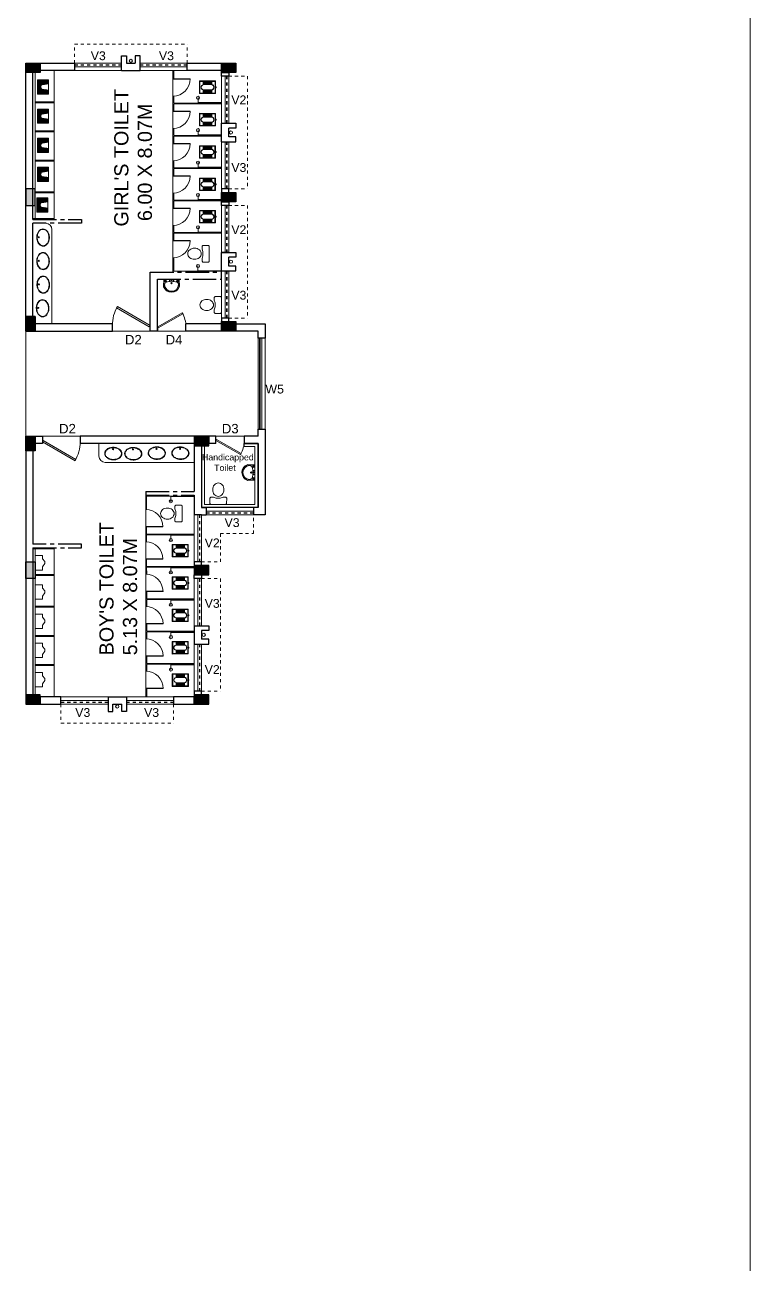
# Model space of a CAD drawing. Header units: millimetres. Extents: x 1898 to 3725, y 783 to 1532.
# Drawn here: x 3158.3 to 3181.4, y 1068.91 to 1108.37 of the extents above; entities that cross this region are included whole.
import ezdxf

# ---------------------------------------------------------------- set-up
doc = ezdxf.new("R2010")
doc.units = ezdxf.units.MM
for name, pattern in [('CENTER2', [1.125, 0.75, -0.125, 0.125, -0.125]), ('DASHED', [0.75, 0.5, -0.25]), ('DASHED2', [0.375, 0.25, -0.125])]:
    doc.linetypes.add(name, pattern=pattern)
doc.layers.get('0').update_dxf_attribs({"lineweight": 20})
doc.layers.get('Defpoints').update_dxf_attribs({"lineweight": 15})
for name, color, linetype, lineweight in [('COL HATCH', 253, 'Continuous', 13), ('Column', 251, 'Continuous', 30), ('CUBICAL TOILET', 5, 'Continuous', 15), ('Door', 54, 'Continuous', 18), ('expension joint', 248, 'Continuous', 18), ('Fixture', 44, 'Continuous', 13), ('PROJ.', 30, 'DASHED2', 15), ('Railing', 23, 'Continuous', 13), ('TEXT', 7, 'Continuous', 15), ('TEXT 1', 3, 'Continuous', 20), ('Ventilator', 4, 'DASHED', 18), ('Wall', 7, 'Continuous', 30), ('Window', 150, 'Continuous', 15), ('Window-Wall', 7, 'Continuous', 18)]:
    doc.layers.add(name, color=color, linetype=linetype, lineweight=lineweight)
doc.styles.add('L120', font='arial.ttf', dxfattribs={"height": 0.6})

# ---------------------------------------------------------------- blocks, each defined once
blk = doc.blocks.new('*U18')
for p, q in [((0, 0), (0, 6)), ((40, 0), (40, 6))]:
    blk.add_line(p, q)
blk.add_lwpolyline([(0, 0), (34.6, -20), (35.5, -18.5), (0.9, 1.5)], close=True)
blk.add_arc((0, 0), 40, 330, 360)
blk = doc.blocks.new('Door')
at = {"layer": 'Door'}
blk.add_line((0, 0.18), (1.199, 0.18), dxfattribs=at)
at = {"layer": 'Door', "xscale": 0.0299845412869386, "yscale": 0.0299845412869386, "zscale": 0.0299845412869386}
blk.add_blockref('*U18', (0, 0), dxfattribs=at)
blk = doc.blocks.new('SHAFT')
at = {"layer": 'Fixture'}
blk.add_circle((0.327, -0.302), 0.05, dxfattribs=at)
at = {"layer": 'Wall'}
for p, q in [((0.035, 0), (0.62, 0)), ((0.035, 0), (0.035, -0.46)), ((0.185, -0.46), (0.185, -0.23)), ((0.185, -0.23), (0.47, -0.23)), ((0.47, -0.46), (0.47, -0.23)), ((0.62, 0), (0.62, -0.46)), ((0.035, -0.46), (0.185, -0.46)), ((0.62, -0.46), (0.47, -0.46))]:
    blk.add_line(p, q, dxfattribs=at)
blk = doc.blocks.new('C3')
at = {"layer": 'COL HATCH'}
h = blk.add_hatch(color=256, dxfattribs=at)
h.dxf.hatch_style = 1
h.paths.add_polyline_path([(0.3, 0), (0, 0), (0, -0.53), (0.3, -0.53)])
at = {"layer": 'Column'}
for p, q in [((0, 0), (0, -0.53)), ((0.3, 0), (0, 0)), ((0.3, -0.53), (0.3, 0)), ((0, -0.53), (0.3, -0.53))]:
    blk.add_line(p, q, dxfattribs=at)
blk = doc.blocks.new('VENTILATOR')
at = {"layer": 'Ventilator', "ltscale": 0.02}
for p, q in [((-0.18, -1.5), (-0.18, 0)), ((-0.165, 0), (-0.165, -1.5))]:
    blk.add_line(p, q, dxfattribs=at)
at = {"layer": 'Window-Wall'}
for p, q in [((-0.23, 0), (0, 0)), ((-0.23, -1.5), (-0.23, 0)), ((-0.115, 0), (-0.115, -1.5)), ((0, 0), (0, -1.5)), ((-0.23, -1.5), (0, -1.5))]:
    blk.add_line(p, q, dxfattribs=at)
blk = doc.blocks.new('Urinal 1')
for p, q in [((0, 9), (9, 9)), ((0, 9), (0, -9)), ((9, 9), (9, 5)), ((12, 1), (9, 5)), ((12, -1.5), (12, 1)), ((0, -9), (9, -9)), ((9, -5), (12, -1.5)), ((9, -9), (9, -5))]:
    blk.add_line(p, q)
blk = doc.blocks.new('RH 1200')
for p, q in [((21, 0), (21, 43.3)), ((21.7, 0), (21.7, 43.3)), ((-21.7, 0), (21.7, 0)), ((21.7, 0), (21, 0))]:
    blk.add_line(p, q)
at = {"extrusion": (0, 0, -1)}
blk.add_ellipse((21.7, 0), major_axis=(-30.6, 30.6), ratio=1, start_param=5.497787, end_param=7.068583, dxfattribs=at)
blk = doc.blocks.new('GHH')
at = {"layer": 'Door', "ltscale": 20}
blk.add_line((3289.697, -299.103), (3289.697, -299.853), dxfattribs=at)
at = {"layer": 'Door', "ltscale": 20, "xscale": 0.015874999996413, "yscale": 0.015874999996413, "zscale": 0.015874999996413, "rotation": 270}
blk.add_blockref('RH 1200', (3289.697, -299.479), dxfattribs=at)
blk = doc.blocks.new('RSA CL6')
for p, q in [((5.5, 3.5), (5.5, 7.3)), ((5.9, 3.5), (5.9, 7.3)), ((6.3, 3.5), (6.3, 7.3)), ((6.7, 3.4), (6.7, 7.3)), ((7.1, 3.4), (7.1, 7.3)), ((7.5, 3.4), (7.5, 7.3)), ((7.9, 3.4), (7.9, 7.3)), ((8.3, 3.4), (8.3, 7.3)), ((8.7, 3.4), (8.7, 7.3)), ((9.1, 3.4), (9.1, 7.3)), ((9.4, 3.4), (9.4, 7.3)), ((9.8, 3.4), (9.8, 7.3)), ((10.2, 3.4), (10.2, 7.3)), ((10.6, 3.4), (10.6, 7.3)), ((11, 3.3), (11, 7.3)), ((11.4, 3.3), (11.4, 7.3)), ((11.8, 3.3), (11.8, 7.3)), ((12.2, 3.3), (12.2, 7.3)), ((12.6, 3.3), (12.6, 7.3)), ((13, 3.3), (13, 7.3)), ((13.4, 3.3), (13.4, 7.3)), ((13.8, 3.3), (13.8, 7.3)), ((14.2, 3.3), (14.2, 7.3)), ((14.6, 3.3), (14.6, 7.3)), ((15, 3.2), (15, 7.3)), ((15.4, 3.2), (15.4, 7.3)), ((15.7, 3.2), (15.7, 7.3)), ((16.1, 3.2), (16.1, 7.3)), ((16.1, 7.3), (16.1, 3.2)), ((5.5, -7.3), (5.5, -3.5)), ((5.9, -7.3), (5.9, -3.5)), ((6.3, -7.3), (6.3, -3.4)), ((6.7, -7.3), (6.7, -3.4)), ((7.1, -7.3), (7.1, -3.4)), ((7.5, -7.3), (7.5, -3.4)), ((7.9, -7.3), (7.9, -3.4)), ((8.3, -7.3), (8.3, -3.4)), ((8.7, -7.3), (8.7, -3.4)), ((9.1, -7.3), (9.1, -3.4)), ((9.4, -7.3), (9.4, -3.4)), ((9.8, -7.3), (9.8, -3.3)), ((10.2, -7.3), (10.2, -3.3)), ((10.6, -7.3), (10.6, -3.3)), ((11, -7.3), (11, -3.3)), ((11.4, -7.3), (11.4, -3.3)), ((11.8, -7.3), (11.8, -3.3)), ((12.2, -7.3), (12.2, -3.3)), ((12.6, -7.3), (12.6, -3.3)), ((13, -7.3), (13, -3.3)), ((13.4, -7.3), (13.4, -3.2)), ((13.8, -7.3), (13.8, -3.2)), ((14.2, -7.3), (14.2, -3.2)), ((14.6, -7.3), (14.6, -3.2)), ((15, -7.3), (15, -3.2)), ((15.4, -7.3), (15.4, -3.2)), ((15.7, -7.3), (15.7, -3.2)), ((16.1, -3.2), (16.1, -7.3)), ((16.1, -7.3), (16.1, -3.2))]:
    blk.add_line(p, q)
blk.add_lwpolyline([(0.8, -0.6), (0, -0.6), (0, 0.6), (0.8, 0.6)])
for points in [[(0.8, 7.9), (20.9, 7.9), (20.9, -7.9), (0.8, -7.9)], [(1.4, 7.3), (20.3, 7.3), (20.3, -7.3), (1.4, -7.3)]]:
    blk.add_lwpolyline(points, close=True)
for points in [[(5.5, 3.5), (16.1, 3.2, -0.899983), (16.1, -3.2), (5.5, -3.5, -0.799392)], [(5.5, 3.3), (16.1, 3, -0.897689), (16.1, -3), (5.6, -3.3, -0.793494), (5.5, 3.3)]]:
    blk.add_lwpolyline(points, format="xyb", close=True)
blk = doc.blocks.new('ENGLISH SHEET')
at = {"layer": 'Fixture'}
for p, q in [((4663.798, 251.204), (4663.773, 251.179)), ((4663.773, 251.179), (4663.773, 250.696)), ((4663.976, 251.204), (4663.798, 251.204)), ((4664.002, 251.179), (4663.976, 251.204)), ((4663.976, 251.001), (4664.002, 251.09)), ((4663.976, 250.874), (4663.976, 251.001)), ((4663.976, 251.001), (4663.976, 250.874)), ((4664.002, 251.09), (4664.002, 251.179)), ((4663.773, 250.696), (4663.798, 250.67)), ((4663.798, 250.67), (4663.976, 250.67)), ((4664.002, 250.785), (4663.976, 250.874)), ((4663.976, 250.67), (4664.002, 250.696)), ((4664.002, 250.696), (4664.002, 250.785))]:
    blk.add_line(p, q, dxfattribs=at)
blk.add_lwpolyline([(4664.459, 250.937, 0.117036), (4664.443, 251.003, 0.104338), (4664.396, 251.063, 0.09029), (4664.321, 251.105, 0.09898), (4664.243, 251.115, 0.08237), (4664.159, 251.101, 0.09029), (4664.09, 251.063, 0.104338), (4664.043, 251.003, 0.117036), (4664.027, 250.937, 0.117036), (4664.043, 250.871, 0.104338), (4664.09, 250.811, 0.09029), (4664.159, 250.773, 0.08237), (4664.243, 250.759, 0.08237), (4664.327, 250.773, 0.09029), (4664.396, 250.811, 0.104338), (4664.443, 250.871, 0.117036)], format="xyb", close=True, dxfattribs=at)
blk = doc.blocks.new('RSA BASIN 2')
for points in [[(10.7, -8.1, 0.12976), (10, -5.2, 0.106426), (7.6, -2.5, 0.084431), (4.3, -0.7, 0.073534), (0, 0, 0.073534), (-4.3, -0.5, 0.084431), (-7.7, -2.2, 0.106426), (-10.2, -4.8, 0.12976), (-11, -7.7, 0.12976), (-10.3, -10.6, 0.106426), (-7.9, -13.3, 0.084431), (-4.6, -15.1, 0.073534), (-0.3, -15.8, 0.073534), (4, -15.3, 0.084431), (7.4, -13.6, 0.106426), (9.9, -11, 0.12976)], [(10.1, -7.9, 0.119977), (9.4, -5.5, 0.106426), (7.3, -2.9, 0.084431), (4.1, -1.3, 0.073534), (0, -0.6, 0.073534), (-4.1, -1.1, 0.084431), (-7.4, -2.6, 0.106426), (-9.7, -5.1, 0.12976), (-10.4, -7.7, 0.009633), (-10.4, -7.9, 0.119977), (-9.8, -10.3, 0.106426), (-7.6, -12.9, 0.084431), (-4.4, -14.5, 0.073534), (-0.3, -15.2, 0.073534), (3.8, -14.7, 0.084431), (7.1, -13.2, 0.106426), (9.3, -10.7, 0.12976), (10.1, -8.1, 0.009633)]]:
    blk.add_lwpolyline(points, format="xyb", close=True)
for radius in [0.7, 0.479]:
    blk.add_circle((-0.5, -2.5), radius)
blk = doc.blocks.new('RSA BASIN 9')
for points in [[(-0.1, -16.2, 0.340881), (10, -9, 0.074195), (10.1, -8.9), (9.5, 0), (-9.5, 0), (-10, -8.8, 0.082611), (-10, -9.2, 0.330812), (-0.1, -16.2)], [(0, -15, 0.391482), (8.9, -6.7, 0.252869), (6.5, -3.5, 0.087242), (0, -2.5, 0.079484), (-6.5, -3.5, 0.2542), (-8.8, -6.7, 0.39026), (0, -15)], [(-8.6, -2, -0.907437), (-8.4, -1.8), (-7.5, -2.6, -0.907437), (-7.6, -2.7)], [(-8.2, -1.6, -0.907437), (-8.1, -1.5), (-7.1, -2.3, -0.907437), (-7.3, -2.4)], [(-7.8, -1.3, -0.907437), (-7.7, -1.2), (-6.8, -1.9, -0.907437), (-6.9, -2.1)], [(7.8, -1.3, 0.907437), (7.7, -1.2), (6.8, -1.9, 0.907437), (6.9, -2.1)], [(8.2, -1.6, 0.907437), (8.1, -1.5), (7.1, -2.3, 0.907437), (7.3, -2.4)], [(8.6, -2, 0.907437), (8.4, -1.8), (7.5, -2.6, 0.907437), (7.6, -2.7)]]:
    blk.add_lwpolyline(points, format="xyb", close=True)
for points in [[(-5.9, -3.3), (-6.2, -3, -0.183787), (-6.2, -2.7, 0.126662), (-6.2, -2.4), (-6.6, -1.4, 0.35453), (-7.1, -1), (-8.7, -1, 0.414214), (-9.1, -1.4), (-9.6, -9.1, 0.329849), (-0.1, -15.8, 0.338736), (9.6, -8.9, 0.075632), (9.7, -8.8), (9.1, -1.4, 0.414214), (8.7, -1), (7.1, -1, 0.35453), (6.6, -1.4), (6.2, -2.4, 0.126662), (6.2, -2.7, -0.183787), (6.2, -3), (5.9, -3.3)], [(-6.2, -3.4), (-6.2, -3.3, 0.220542), (-6.5, -3.1), (-8.7, -2.8, -0.361119), (-9.2, -2.3)], [(6.2, -3.4), (6.2, -3.3, -0.220542), (6.5, -3.1), (8.7, -2.8, 0.358803), (9.2, -2.3, 0.358803)]]:
    blk.add_lwpolyline(points, format="xyb")
for centre, radius in [((-2.3, -1.6), 0.399), ((0, -4.8), 0.771), ((0, -4.8), 0.602), ((0, -1.2), 0.399), ((2.3, -1.5), 0.399)]:
    blk.add_circle(centre, radius)
blk = doc.blocks.new('*X4')
at = {"color": 0}
for p, q in [((705, 323), (943, 561)), ((705, 365), (900, 561)), ((705, 408), (858, 561)), ((705, 450), (815, 561)), ((705, 493), (773, 561)), ((705, 535), (730, 561)), ((848, 383), (705, 526)), ((842, 346), (705, 483)), ((835, 310), (705, 441)), ((705, 280), (858, 434)), ((829, 274), (705, 398)), ((854, 419), (712, 561)), ((866, 449), (755, 561)), ((888, 469), (797, 561)), ((921, 479), (839, 561)), ((1145, 298), (882, 561)), ((899, 474), (985, 561)), ((1145, 340), (924, 561)), ((944, 477), (1027, 561)), ((1145, 383), (967, 561)), ((971, 462), (1070, 561)), ((990, 438), (1112, 561)), ((998, 404), (1145, 551)), ((1145, 255), (999, 401)), ((1004, 368), (1145, 508)), ((1145, 425), (1009, 561)), ((1011, 332), (1145, 466)), ((1017, 295), (1145, 423)), ((1145, 467), (1051, 561)), ((1145, 510), (1094, 561)), ((1145, 552), (1136, 561)), ((705, 238), (847, 381)), ((823, 237), (705, 356)), ((798, 221), (705, 314)), ((755, 221), (705, 271)), ((713, 221), (705, 229)), ((730, 221), (839, 330)), ((772, 221), (830, 279)), ((815, 221), (822, 228)), ((1137, 221), (1007, 350)), ((1095, 221), (1016, 299)), ((1023, 259), (1145, 381)), ((1052, 221), (1024, 248)), ((1029, 223), (1145, 339)), ((1069, 221), (1145, 296)), ((1112, 221), (1145, 254))]:
    blk.add_line(p, q, dxfattribs=at)
blk = doc.blocks.new('RSA CL7')
blk.add_lwpolyline([(8.9, 0), (-8.9, 0), (-8.9, -13.8), (-3.9, -13.8), (3.9, -13.8), (8.9, -13.8)], close=True)
blk.add_lwpolyline([(-4.1, -13.6), (-2.8, -5.7, -0.835943), (2.8, -5.8), (4.1, -13.6), (8.7, -13.6), (8.7, -0.2), (-8.7, -0.2), (-8.7, -13.6)], format="xyb", close=True)
blk.add_lwpolyline([(-3.9, -13.8), (-2.6, -5.8, -0.835548), (2.6, -5.8), (3.9, -13.8)], format="xyb")
for centre, start, end in [((-1.4, -4.1), 207.2135, 40.9564), ((0, -3.6), 185.8999, 355.8249), ((1.5, -4.1), 140.9962, 329.3468)]:
    blk.add_arc(centre, 0.493, start, end)
at = {"xscale": 0.0393714285714286, "yscale": 0.0393714285714286, "zscale": 0.0393714285714286}
blk.add_blockref('*X4', (-36.4, -22.3), dxfattribs=at)
blk = doc.blocks.new('CU')
at = {"layer": 'COL HATCH', "linetype": 'CENTER2'}
h = blk.add_hatch(color=256, dxfattribs=at)
h.dxf.hatch_style = 1
h.paths.add_polyline_path([(0, 0.035), (0, -0.265), (0.46, -0.265), (0.46, 0.035)])
at = {"layer": 'Column', "linetype": 'CENTER2'}
blk.add_lwpolyline([(0, 0.035), (0, -0.265), (0.46, -0.265), (0.46, 0.035), (0, 0.035)], dxfattribs=at)

msp = doc.modelspace()

# ---------------------------------------------------------------- linework, layer by layer
at = {"layer": 'CUBICAL TOILET'}
for p, q in [((3163.0217, 1106.9145), (3163.0215, 1106.6588)), ((3163.0517, 1106.9145), (3163.0515, 1106.6587)), ((3163.0515, 1106.6587), (3163.0215, 1106.6588)), ((3163.021, 1105.8495), (3163.0209, 1105.6288)), ((3163.0212, 1106.0891), (3163.021, 1105.8495)), ((3163.0212, 1106.0891), (3163.0512, 1106.0891)), ((3163.051, 1105.8495), (3163.0509, 1105.6287)), ((3163.0512, 1106.0891), (3163.051, 1105.8795)), ((3163.051, 1105.8795), (3164.571, 1105.8785)), ((3163.051, 1105.8495), (3164.571, 1105.8485)), ((3163.0509, 1105.6287), (3163.0209, 1105.6288)), ((3163.0205, 1105.0591), (3163.0203, 1104.8195)), ((3163.0205, 1105.0591), (3163.0505, 1105.0591)), ((3163.0505, 1105.0591), (3163.0504, 1104.8495)), ((3163.0203, 1104.8195), (3163.0202, 1104.5988)), ((3163.0502, 1104.5987), (3163.0202, 1104.5988)), ((3163.0503, 1104.8195), (3163.0502, 1104.5987)), ((3163.0503, 1104.8195), (3164.5703, 1104.8185)), ((3163.0504, 1104.8495), (3164.5704, 1104.8485)), ((3163.0197, 1103.7895), (3163.0195, 1103.5688)), ((3163.0198, 1104.0291), (3163.0197, 1103.7895)), ((3163.0198, 1104.0291), (3163.0498, 1104.0291)), ((3163.0497, 1103.7895), (3163.0495, 1103.5687)), ((3163.0498, 1104.0291), (3163.0497, 1103.8195)), ((3163.0497, 1103.8195), (3164.5697, 1103.8185)), ((3163.0497, 1103.7895), (3164.5697, 1103.7885)), ((3163.0495, 1103.5687), (3163.0195, 1103.5688)), ((3163.0192, 1102.9991), (3163.019, 1102.7595)), ((3163.0192, 1102.9991), (3163.0492, 1102.9991)), ((3163.0492, 1102.9991), (3163.049, 1102.7895)), ((3163.019, 1102.7595), (3163.0189, 1102.5388)), ((3163.049, 1102.7595), (3163.0489, 1102.5387)), ((3163.049, 1102.7895), (3164.5653, 1102.7885)), ((3163.049, 1102.7595), (3164.5653, 1102.7585)), ((3163.0489, 1102.5387), (3163.0189, 1102.5388)), ((3163.0185, 1101.9691), (3163.0183, 1101.7295)), ((3163.0185, 1101.9691), (3163.0485, 1101.9691)), ((3163.0485, 1101.9691), (3163.0484, 1101.7595)), ((3163.0183, 1101.7295), (3163.0182, 1101.5088)), ((3163.0482, 1101.5087), (3163.0182, 1101.5088)), ((3163.0483, 1101.7295), (3163.0482, 1101.5087)), ((3163.0483, 1101.7295), (3164.5683, 1101.7285)), ((3163.0484, 1101.7595), (3164.5683, 1101.7585)), ((3163.0178, 1100.9391), (3163.0175, 1100.4945)), ((3163.0178, 1100.9391), (3163.0478, 1100.9391)), ((3163.0478, 1100.9391), (3163.0475, 1100.5245)), ((3163.0475, 1100.5245), (3164.565, 1100.5235)), ((3162.1527, 1092.9457), (3162.1524, 1093.3904)), ((3162.1825, 1093.3604), (3163.6999, 1093.3614)), ((3162.1827, 1092.9458), (3162.1825, 1093.3604)), ((3162.1527, 1092.9457), (3162.1827, 1092.9458)), ((3162.1532, 1092.1554), (3162.1531, 1092.3761)), ((3162.1831, 1092.3761), (3162.1531, 1092.3761)), ((3162.1832, 1092.1554), (3162.1831, 1092.3761)), ((3162.1534, 1091.9157), (3162.1532, 1092.1554)), ((3162.1534, 1091.9157), (3162.1834, 1091.9158)), ((3162.1832, 1092.1554), (3163.7032, 1092.1564)), ((3162.1833, 1092.1254), (3163.7033, 1092.1264)), ((3162.1834, 1091.9158), (3162.1833, 1092.1254)), ((3162.1539, 1091.1254), (3162.1538, 1091.3461)), ((3162.1838, 1091.3461), (3162.1538, 1091.3461)), ((3162.1541, 1090.8857), (3162.1539, 1091.1254)), ((3162.1839, 1091.1254), (3162.1838, 1091.3461)), ((3162.1839, 1091.1254), (3163.7002, 1091.1264)), ((3162.1541, 1090.8857), (3162.1841, 1090.8858)), ((3162.1839, 1091.0954), (3163.7002, 1091.0964)), ((3162.1841, 1090.8858), (3162.1839, 1091.0954)), ((3162.1546, 1090.0954), (3162.1544, 1090.3161)), ((3162.1844, 1090.3161), (3162.1544, 1090.3161)), ((3162.1547, 1089.8557), (3162.1546, 1090.0954)), ((3162.1846, 1090.0954), (3162.1844, 1090.3161)), ((3162.1846, 1090.0954), (3163.7046, 1090.0964)), ((3162.1846, 1090.0654), (3163.7046, 1090.0664)), ((3162.1847, 1089.8558), (3162.1846, 1090.0654)), ((3162.1547, 1089.8557), (3162.1847, 1089.8558)), ((3162.1552, 1089.0654), (3162.1551, 1089.2861)), ((3162.1851, 1089.2861), (3162.1551, 1089.2861)), ((3162.1852, 1089.0654), (3162.1851, 1089.2861)), ((3162.1554, 1088.8257), (3162.1552, 1089.0654)), ((3162.1554, 1088.8257), (3162.1854, 1088.8258)), ((3162.1852, 1089.0654), (3163.7052, 1089.0664)), ((3162.1853, 1089.0354), (3163.7053, 1089.0364)), ((3162.1854, 1088.8258), (3162.1853, 1089.0354)), ((3162.1559, 1088.0354), (3162.1558, 1088.2561)), ((3162.1858, 1088.2561), (3162.1558, 1088.2561)), ((3162.1561, 1087.7957), (3162.1559, 1088.0354)), ((3162.1859, 1088.0354), (3162.1858, 1088.2561)), ((3162.1859, 1088.0354), (3163.7059, 1088.0364)), ((3162.1859, 1088.0054), (3163.7059, 1088.0064)), ((3162.1861, 1087.7958), (3162.1859, 1088.0054)), ((3162.1561, 1087.7957), (3162.1861, 1087.7958)), ((3162.1566, 1086.9577), (3162.1564, 1087.2135)), ((3162.1864, 1087.2135), (3162.1564, 1087.2135)), ((3162.1866, 1086.9578), (3162.1864, 1087.2135))]:
    msp.add_line(p, q, dxfattribs=at)
at = {"layer": 'Defpoints', "linetype": 'Continuous'}
msp.add_lwpolyline([(3028.2475, 1131.0291), (3181.3992, 1131.0291), (3181.3992, 1006.7848), (3028.2475, 1006.7848)], close=True, dxfattribs=at)
at = {"layer": 'expension joint'}
msp.add_line((3158.335, 1098.6174), (3158.335, 1095.2674), dxfattribs=at)
at = {"layer": 'Fixture'}
for p, q in [((3159.2339, 1106.9172), (3159.2339, 1102.1672)), ((3158.6339, 1106.8472), (3158.6339, 1103.1122)), ((3159.2349, 1105.9172), (3158.6349, 1105.9172)), ((3159.2349, 1105.8872), (3158.6349, 1105.8872)), ((3159.2346, 1104.9872), (3158.6346, 1104.9872)), ((3159.2346, 1104.9572), (3158.6346, 1104.9572)), ((3158.6339, 1104.6872), (3158.6339, 1102.1972)), ((3158.6339, 1104.6872), (3158.6339, 1102.1972)), ((3159.2342, 1104.0572), (3158.6342, 1104.0572)), ((3159.2342, 1104.0272), (3158.6342, 1104.0272)), ((3159.2342, 1103.0474), (3158.6342, 1103.0474)), ((3159.2342, 1103.0174), (3158.6342, 1103.0174)), ((3159.2342, 1102.1972), (3158.5639, 1102.1972)), ((3159.2342, 1102.1972), (3158.5639, 1102.1972)), ((3159.2339, 1102.1672), (3158.565, 1102.1672)), ((3159.2339, 1102.1672), (3158.565, 1102.1672)), ((3158.9677, 1102.0523), (3158.565, 1102.0522)), ((3159.1676, 1101.8521), (3159.1676, 1098.8474)), ((3160.6653, 1094.6349), (3160.6653, 1095.0376)), ((3160.8654, 1094.435), (3163.6999, 1094.435)), ((3159.2342, 1091.6876), (3158.5639, 1091.6876)), ((3159.2339, 1091.7176), (3158.565, 1091.7176)), ((3158.6339, 1089.1976), (3158.6339, 1091.6876)), ((3159.2339, 1086.9676), (3159.2339, 1091.7176)), ((3158.6339, 1087.0376), (3158.6339, 1090.7726)), ((3159.2342, 1090.8675), (3158.6342, 1090.8675)), ((3159.2342, 1090.8375), (3158.6342, 1090.8375)), ((3159.2342, 1089.8576), (3158.6342, 1089.8576)), ((3159.2342, 1089.8276), (3158.6342, 1089.8276)), ((3159.2346, 1088.9276), (3158.6346, 1088.9276)), ((3159.2346, 1088.8976), (3158.6346, 1088.8976)), ((3159.2349, 1087.9976), (3158.6349, 1087.9976)), ((3159.2349, 1087.9676), (3158.6349, 1087.9676))]:
    msp.add_line(p, q, dxfattribs=at)
at = {"layer": 'Fixture', "ltscale": 0.05}
for p, q in [((3163.8211, 1106.0572), (3163.821, 1105.8914)), ((3164.571, 1105.8909), (3163.821, 1105.8914)), ((3163.8205, 1105.0272), (3163.8204, 1104.8614)), ((3164.5704, 1104.8609), (3163.8204, 1104.8614)), ((3163.8198, 1103.9972), (3163.8197, 1103.8314)), ((3164.5697, 1103.8309), (3163.8197, 1103.8314)), ((3163.8191, 1102.9672), (3163.819, 1102.8014)), ((3164.5653, 1102.8009), (3163.819, 1102.8014)), ((3163.8185, 1101.9372), (3163.8184, 1101.7714)), ((3164.5684, 1101.7709), (3163.8184, 1101.7714)), ((3163.8177, 1100.7022), (3163.8176, 1100.5364)), ((3164.565, 1100.5359), (3163.8176, 1100.5364)), ((3163.6999, 1093.349), (3162.9525, 1093.3485)), ((3162.9526, 1093.1826), (3162.9525, 1093.3485)), ((3163.7033, 1092.114), (3162.9533, 1092.1135)), ((3162.9534, 1091.9476), (3162.9533, 1092.1135)), ((3163.7002, 1091.084), (3162.9539, 1091.0835)), ((3162.954, 1090.9176), (3162.9539, 1091.0835)), ((3163.7046, 1090.054), (3162.9546, 1090.0535)), ((3162.9547, 1089.8876), (3162.9546, 1090.0535)), ((3163.7053, 1089.024), (3162.9553, 1089.0235)), ((3162.9554, 1088.8576), (3162.9553, 1089.0235)), ((3163.7059, 1087.994), (3162.9559, 1087.9935)), ((3162.956, 1087.8276), (3162.9559, 1087.9935))]:
    msp.add_line(p, q, dxfattribs=at)
for centre in [(3163.8211, 1106.0414), (3163.8205, 1105.0114), (3163.8198, 1103.9814), (3163.8191, 1102.9514), (3163.8185, 1101.9214), (3163.8177, 1100.6864), (3162.9526, 1093.1985), (3162.9534, 1091.9635), (3162.954, 1090.9335), (3162.9547, 1089.9035), (3162.9554, 1088.8735), (3162.956, 1087.8435)]:
    msp.add_circle(centre, 0.05, dxfattribs=at)
at = {"layer": 'Fixture'}
for centre, start, end in [((3158.9676, 1101.8523), 359.96287, 89.96287), ((3160.8653, 1094.635), 180.03713, 270.03713)]:
    msp.add_arc(centre, 0.2, start, end, dxfattribs=at)
at = {"layer": 'PROJ.', "ltscale": 0.05}
for p, q in [((3159.8875, 1107.7475), (3163.4725, 1107.7475)), ((3159.8875, 1107.1474), (3159.8875, 1107.7475)), ((3163.4725, 1107.1474), (3163.4725, 1107.7475)), ((3164.795, 1106.7324), (3165.3951, 1106.7324)), ((3165.3951, 1106.7324), (3165.3951, 1103.1474)), ((3164.795, 1103.1474), (3165.3951, 1103.1474)), ((3164.795, 1102.6174), (3165.3951, 1102.6174)), ((3165.3951, 1102.6174), (3165.3951, 1099.0324)), ((3164.795, 1099.0324), (3165.3951, 1099.0324)), ((3165.5804, 1092.1674), (3165.5804, 1092.7674)), ((3164.5299, 1092.1674), (3165.5804, 1092.1674)), ((3164.5299, 1091.2674), (3164.5299, 1092.1674)), ((3163.9299, 1091.2674), (3164.5299, 1091.2674)), ((3163.9299, 1090.7374), (3164.53, 1090.7374)), ((3164.53, 1090.7374), (3164.53, 1087.1524)), ((3163.9299, 1087.1524), (3164.53, 1087.1524)), ((3159.455, 1086.7375), (3159.455, 1086.1374)), ((3163.04, 1086.7375), (3163.04, 1086.1374)), ((3159.455, 1086.1374), (3163.04, 1086.1374))]:
    msp.add_line(p, q, dxfattribs=at)
at = {"layer": 'Railing'}
for p, q in [((3163.9399, 1094.9674), (3163.9399, 1093.0074)), ((3164.0299, 1094.9674), (3164.0299, 1093.0974)), ((3165.7208, 1095.0274), (3165.2899, 1095.0274)), ((3165.2899, 1095.0274), (3165.2899, 1094.9374)), ((3165.6308, 1094.9374), (3165.2899, 1094.9374)), ((3165.6308, 1094.9374), (3165.6308, 1093.0974)), ((3165.7208, 1095.0274), (3165.7208, 1093.0074)), ((3165.6308, 1093.0974), (3164.0299, 1093.0974)), ((3165.7208, 1093.0074), (3163.9399, 1093.0074))]:
    msp.add_line(p, q, dxfattribs=at)
at = {"layer": 'Wall'}
for p, q in [((3158.335, 1099.0774), (3158.335, 1106.8474)), ((3158.335, 1099.0774), (3158.335, 1106.8474)), ((3158.565, 1102.1672), (3158.565, 1106.8474)), ((3158.565, 1102.1672), (3158.565, 1106.8474)), ((3158.565, 1099.0774), (3158.565, 1102.0522)), ((3158.565, 1099.0774), (3158.565, 1102.0522)), ((3164.795, 1101.1174), (3164.565, 1101.1174)), ((3164.795, 1101.1174), (3164.9455, 1101.1174)), ((3162.295, 1098.6174), (3162.295, 1100.4945)), ((3162.525, 1098.6174), (3162.525, 1100.2645)), ((3164.565, 1100.2645), (3164.565, 1100.4945)), ((3161.0923, 1098.8474), (3158.635, 1098.8474)), ((3158.635, 1098.8474), (3158.635, 1098.6174)), ((3158.635, 1098.6174), (3161.0923, 1098.6174)), ((3161.0923, 1098.6174), (3161.0923, 1098.8474)), ((3162.295, 1098.6174), (3162.295, 1098.8474)), ((3162.525, 1098.6174), (3162.295, 1098.6174)), ((3164.565, 1098.8474), (3163.4345, 1098.8474)), ((3163.4345, 1098.6174), (3163.4345, 1098.8474)), ((3164.565, 1098.6174), (3163.4345, 1098.6174)), ((3165.025, 1098.8474), (3165.9608, 1098.8474)), ((3165.025, 1098.6174), (3165.025, 1098.8474)), ((3165.7308, 1098.6174), (3165.025, 1098.6174)), ((3165.7308, 1098.3874), (3165.7308, 1098.6174)), ((3165.9608, 1098.8474), (3165.9608, 1098.6174)), ((3165.9608, 1098.6174), (3165.9608, 1098.3874)), ((3165.9608, 1098.3874), (3165.7308, 1098.3874)), ((3163.6999, 1095.2675), (3160.0644, 1095.2676)), ((3160.0644, 1095.2676), (3160.0644, 1095.0376)), ((3165.7308, 1095.2674), (3165.2899, 1095.2674)), ((3165.2899, 1095.2674), (3165.2899, 1095.0374)), ((3165.9608, 1095.2674), (3165.9608, 1092.7674)), ((3158.335, 1094.8074), (3158.335, 1087.0374)), ((3158.565, 1094.8074), (3158.565, 1091.8326)), ((3163.6999, 1095.0375), (3160.0644, 1095.0376)), ((3163.6999, 1094.9674), (3163.6999, 1093.5054)), ((3163.9299, 1094.9674), (3163.9299, 1092.9974)), ((3164.3899, 1095.0374), (3164.1599, 1095.0374)), ((3165.7308, 1095.0374), (3165.2899, 1095.0374)), ((3165.7308, 1095.0374), (3165.7308, 1092.9974)), ((3163.6999, 1093.3904), (3163.6999, 1092.7674)), ((3163.9299, 1092.7674), (3163.6999, 1092.7674)), ((3163.9299, 1092.9974), (3164.0804, 1092.9974)), ((3163.9299, 1092.7674), (3164.0804, 1092.7674)), ((3164.0804, 1092.9974), (3164.0804, 1092.7674)), ((3165.5804, 1092.9974), (3165.5804, 1092.7674)), ((3165.7308, 1092.9974), (3165.5804, 1092.9974)), ((3165.9608, 1092.7674), (3165.5804, 1092.7674)), ((3158.565, 1091.7176), (3158.565, 1087.0374))]:
    msp.add_line(p, q, dxfattribs=at)
at = {"layer": 'Wall', "linetype": 'CENTER2'}
for p, q in [((3162.295, 1100.4945), (3164.5652, 1100.4945)), ((3162.525, 1100.2645), (3164.5652, 1100.2645)), ((3162.295, 1098.6173), (3162.295, 1098.8473)), ((3162.1525, 1093.5054), (3162.1524, 1093.3904)), ((3162.1525, 1093.5054), (3163.7001, 1093.5054)), ((3162.1524, 1093.3904), (3163.7001, 1093.3904))]:
    msp.add_line(p, q, dxfattribs=at)
at = {"layer": 'Wall'}
for points in [[(3158.795, 1106.9174), (3158.795, 1107.1474), (3159.8875, 1107.1474), (3159.8875, 1106.9174), (3158.795, 1106.9174)], [(3158.795, 1106.9174), (3158.795, 1107.1474), (3159.8875, 1107.1474), (3159.8875, 1106.9174), (3158.795, 1106.9174)], [(3163.4725, 1106.9174), (3163.4725, 1107.1474), (3164.565, 1107.1474), (3164.565, 1106.9174), (3163.4725, 1106.9174)], [(3164.795, 1106.7324), (3164.565, 1106.7324), (3164.565, 1106.8474), (3164.795, 1106.8474), (3164.795, 1106.7324)], [(3164.795, 1103.1474), (3164.565, 1103.1474), (3164.565, 1103.0324), (3164.795, 1103.0324), (3164.795, 1103.1474)], [(3164.795, 1102.6174), (3164.565, 1102.6174), (3164.565, 1102.7324), (3164.795, 1102.7324), (3164.795, 1102.6174)], [(3165.7308, 1095.4974), (3165.9608, 1095.4974), (3165.9608, 1095.2674)], [(3165.7308, 1095.2674), (3165.7308, 1095.4974)], [(3158.635, 1095.2674), (3158.865, 1095.2674), (3158.865, 1095.0374), (3158.635, 1095.0374), (3158.635, 1095.2674)], [(3163.9299, 1091.2674), (3163.6999, 1091.2674), (3163.6999, 1091.1524), (3163.9299, 1091.1524), (3163.9299, 1091.2674)], [(3163.9299, 1090.7374), (3163.6999, 1090.7374), (3163.6999, 1090.8524), (3163.9299, 1090.8524), (3163.9299, 1090.7374)], [(3158.795, 1086.9675), (3158.795, 1086.7375), (3159.455, 1086.7375), (3159.455, 1086.9675), (3158.795, 1086.9675)], [(3163.04, 1086.9675), (3163.04, 1086.7374), (3163.6999, 1086.7374), (3163.6999, 1086.9674), (3163.04, 1086.9675)], [(3163.9299, 1087.1524), (3163.6999, 1087.1524), (3163.6999, 1087.0374), (3163.9299, 1087.0374), (3163.9299, 1087.1524)]]:
    msp.add_lwpolyline(points, dxfattribs=at)
at = {"layer": 'Wall', "linetype": 'CENTER2'}
for points in [[(3158.565, 1102.1672), (3160.1116, 1102.1672), (3160.1116, 1102.0522), (3158.565, 1102.0522)], [(3158.565, 1102.1672), (3160.1116, 1102.1672), (3160.1116, 1102.0522), (3158.565, 1102.0522)], [(3164.3899, 1095.0374), (3164.3899, 1095.2674), (3164.1599, 1095.2674), (3164.1599, 1095.0374)], [(3158.565, 1091.7176), (3160.1116, 1091.7176), (3160.1116, 1091.8326), (3158.565, 1091.8326)]]:
    msp.add_lwpolyline(points, dxfattribs=at)
at = {"layer": 'Wall'}
msp.add_lwpolyline([(3164.565, 1098.9174), (3164.795, 1098.9174), (3164.795, 1099.0324), (3164.565, 1099.0324)], close=True, dxfattribs=at)
at = {"layer": 'Window'}
for p, q in [((3165.7808, 1095.4974), (3165.7808, 1098.3874)), ((3165.7958, 1098.3874), (3165.7958, 1095.4974))]:
    msp.add_line(p, q, dxfattribs=at)
at = {"layer": 'Window-Wall'}
for p, q in [((3165.7308, 1098.3874), (3165.9608, 1098.3874)), ((3165.7308, 1095.4974), (3165.7308, 1098.3874)), ((3165.8458, 1098.3874), (3165.8458, 1095.4974)), ((3165.9608, 1098.3874), (3165.9608, 1095.4974)), ((3165.9608, 1095.4974), (3165.7308, 1095.4974))]:
    msp.add_line(p, q, dxfattribs=at)

# ---------------------------------------------------------------- block references
at = {"layer": 'Column', "linetype": 'CENTER2', "xscale": -1}
for p, rotation in [((3158.335, 1106.8824), 180), ((3158.335, 1106.8824), 180), ((3164.565, 1106.8824), 180), ((3164.565, 1102.7674), 180), ((3158.37, 1099.0774), 90), ((3164.565, 1098.6524), 180), ((3158.37, 1095.2674), 90)]:
    msp.add_blockref('CU', p, dxfattribs=dict(at, rotation=rotation))
at = {"layer": 'Column', "color": 5, "rotation": 180}
msp.add_blockref('C3', (3158.635, 1102.6174), dxfattribs=at)
msp.add_blockref('C3', (3158.635, 1102.6174), dxfattribs=at)
at = {"layer": 'Column', "linetype": 'CENTER2', "rotation": 90}
msp.add_blockref('CU', (3158.37, 1098.6174), dxfattribs=at)
msp.add_blockref('CU', (3158.37, 1098.6174), dxfattribs=at)
msp.add_blockref('CU', (3158.37, 1098.6174), dxfattribs=at)
msp.add_blockref('CU', (3158.37, 1098.6174), dxfattribs=at)
at = {"layer": 'Column', "linetype": 'CENTER2'}
for p in [(3163.6999, 1095.2324), (3163.6999, 1091.1174), (3158.335, 1087.0024), (3163.6999, 1087.0024)]:
    msp.add_blockref('CU', p, dxfattribs=at)
at = {"layer": 'Column', "color": 5, "xscale": -1}
msp.add_blockref('C3', (3158.635, 1091.2674), dxfattribs=at)
at = {"layer": 'Door'}
for p, xscale, yscale, zscale, rotation in [((531.115, 868.43), -0.8000000001367665, 0.8000000001375156, 0.8000000001375136, 179.9642723067066), ((531.1144, 867.4), -0.8000000001367665, 0.8000000001375156, 0.8000000001375136, 179.9642723067066), ((531.1137, 866.37), -0.8000000001367665, 0.8000000001375156, 0.8000000001375136, 179.9642723067066), ((531.113, 865.34), -0.8000000001367665, 0.8000000001375156, 0.8000000001375136, 179.9642723067066), ((531.1124, 864.31), -0.8000000001367665, 0.8000000001375156, 0.8000000001375136, 179.9642723067066), ((531.1117, 863.28), -0.8000000001367665, 0.8000000001375156, 0.8000000001375136, 179.9642723067066), ((530.2466, 1330.6049), 0.8000000001367664, 0.8000000001367664, 0.8000000001367664, 0.03572769329327703), ((530.2473, 1329.5749), 0.8000000001367664, 0.8000000001367664, 0.8000000001367664, 0.03572769329327703), ((530.2479, 1328.5449), 0.8000000001367664, 0.8000000001367664, 0.8000000001367664, 0.03572769329327703), ((530.2486, 1327.5149), 0.8000000001367664, 0.8000000001367664, 0.8000000001367664, 0.03572769329327703), ((530.2493, 1326.4849), 0.8000000001367664, 0.8000000001367664, 0.8000000001367664, 0.03572769329327703), ((530.2499, 1325.4549), 0.8000000001367664, 0.8000000001367664, 0.8000000001367664, 0.03572769329327703)]:
    msp.add_blockref('GHH', p, dxfattribs=dict(at, xscale=xscale, yscale=yscale, zscale=zscale, rotation=rotation))
at = {"layer": 'Fixture'}
for name, p, xscale, yscale, zscale, rotation in [('RSA CL7', (3158.7064, 1106.3901), 0.02539999999476095, 0.02539999999476095, 0.02539999999476095, 90), ('RSA CL7', (3158.7064, 1105.4601), 0.02539999999476095, 0.02539999999476095, 0.02539999999476095, 90), ('RSA CL7', (3158.7064, 1104.5301), 0.02539999999476095, 0.02539999999476095, 0.02539999999476095, 90), ('RSA CL7', (3158.7064, 1103.6072), 0.02539999999476095, 0.02539999999476095, 0.02539999999476095, 90), ('RSA CL7', (3158.6879, 1102.6321), 0.02539999999476095, 0.02539999999476095, 0.02539999999476095, 90), ('Urinal 1', (3158.6339, 1091.2376), -0.02539999999498832, 0.02539999999498832, 0.0253999999949883, 180), ('Urinal 1', (3158.6339, 1090.3076), -0.02539999999498832, 0.02539999999498832, 0.0253999999949883, 180), ('Urinal 1', (3158.6342, 1089.3776), -0.02539999999498832, 0.02539999999498832, 0.0253999999949883, 180), ('Urinal 1', (3158.6346, 1088.4476), -0.02539999999498832, 0.02539999999498832, 0.0253999999949883, 180), ('Urinal 1', (3158.6349, 1087.5176), -0.02539999999498832, 0.02539999999498832, 0.0253999999949883, 180)]:
    msp.add_blockref(name, p, dxfattribs=dict(at, xscale=xscale, yscale=yscale, zscale=zscale, rotation=rotation))
at = {"layer": 'Fixture', "extrusion": (0, 0, -1)}
for name, p, xscale, yscale, zscale, rotation in [('RSA CL6', (-3164.3963, 1106.3786), 0.02539999999408093, 0.02539999999589782, -0.02539999999589774, 0.03712623411802837), ('RSA CL6', (-3164.3957, 1105.3486), 0.02539999999408093, 0.02539999999589782, -0.02539999999589774, 0.03712623411802837), ('RSA CL6', (-3164.395, 1104.3186), 0.02539999999408093, 0.02539999999589782, -0.02539999999589774, 0.03712623411802837), ('RSA CL6', (-3164.3943, 1103.2886), 0.02539999999408093, 0.02539999999589782, -0.02539999999589774, 0.03712623411802837), ('RSA CL6', (-3164.3937, 1102.2586), 0.02539999999408093, 0.02539999999589782, -0.02539999999589774, 0.03712623411802837), ('RSA BASIN 2', (-3158.6854, 1101.591), 0.02539999999498832, 0.02539999999680731, -0.02539999999591329, 270), ('RSA BASIN 2', (-3158.6849, 1100.8413), 0.02539999999498832, 0.02539999999680731, -0.02539999999591329, 270), ('RSA BASIN 2', (-3158.6904, 1100.091), 0.02539999999498832, 0.02539999999680731, -0.02539999999591329, 270), ('RSA BASIN 2', (-3158.6701, 1099.3412), 0.02539999999498832, 0.02539999999680731, -0.02539999999591329, 270), ('RSA CL6', (-3163.5286, 1091.6263), -0.02539999999589976, 0.02539999999589782, -0.02539999999589976, 179.9628737663976), ('RSA CL6', (-3163.5292, 1090.5963), -0.02539999999589976, 0.02539999999589782, -0.02539999999589976, 179.9628737663976), ('RSA CL6', (-3163.5299, 1089.5663), -0.02539999999589976, 0.02539999999589782, -0.02539999999589976, 179.9628737663976), ('RSA CL6', (-3163.5306, 1088.5363), -0.02539999999589976, 0.02539999999589782, -0.02539999999589976, 179.9628737663976), ('RSA CL6', (-3163.5312, 1087.5063), -0.02539999999589976, 0.02539999999589782, -0.02539999999589976, 179.9628737663976)]:
    msp.add_blockref(name, p, dxfattribs=dict(at, xscale=xscale, yscale=yscale, zscale=zscale, rotation=rotation))
at = {"layer": 'Fixture', "extrusion": (0, 0, -1), "zscale": -1}
for p, rotation in [((-7827.3899, 839.9225), 0.1255462015780687), ((-7827.777, 838.2917), 0.1255462015520137), ((-2909.3518, -3570.4491), 90.05129373377676)]:
    msp.add_blockref('ENGLISH SHEET', p, dxfattribs=dict(at, rotation=rotation))
at = {"layer": 'Fixture', "ltscale": 10000, "extrusion": (0, 0, -1)}
for p, xscale, yscale, zscale, rotation in [((-3162.976, 1100.2645), -0.0254326166761463, 0.02543261667597108, -0.0254326166761463, 0.04639637732230639), ((-3165.6308, 1094.1132), 0.02543261667546419, 0.02543261667546419, -0.0254326166754069, 89.95360362267644)]:
    msp.add_blockref('RSA BASIN 9', p, dxfattribs=dict(at, xscale=xscale, yscale=yscale, zscale=zscale, rotation=rotation))
at = {"layer": 'Fixture', "extrusion": (0, 0, -1), "xscale": -0.02539999999498832, "yscale": 0.02539999999589782, "zscale": -0.02539999999498832}
for p in [(-3161.1266, 1094.9172), (-3161.7614, 1094.9122), (-3162.5113, 1094.9325), (-3163.2613, 1094.9302)]:
    msp.add_blockref('RSA BASIN 2', p, dxfattribs=at)
at = {"layer": 'Fixture', "extrusion": (0, 0, -1), "xscale": -1, "zscale": -1, "rotation": 179.8744537984219}
msp.add_blockref('ENGLISH SHEET', (-7826.5248, 1353.9624), dxfattribs=at)
at = {"layer": 'Wall', "xscale": -1}
for name, p, rotation in [('SHAFT', (3161.3525, 1106.9174), 180), ('VENTILATOR', (3159.8875, 1106.9174), 90), ('VENTILATOR', (3161.9725, 1106.9174), 90), ('SHAFT', (3163.6999, 1089.2724), 90)]:
    msp.add_blockref(name, p, dxfattribs=dict(at, rotation=rotation))
for p in [(3164.565, 1106.7324), (3164.565, 1100.5324), (3163.6999, 1090.7374)]:
    msp.add_blockref('VENTILATOR', p, dxfattribs=at)
at = {"layer": 'Wall'}
for name, p, rotation in [('SHAFT', (3164.565, 1104.6124), 90), ('VENTILATOR', (3164.565, 1103.1474), 180), ('VENTILATOR', (3164.565, 1101.1174), 180), ('SHAFT', (3164.565, 1100.4974), 90), ('Door', (3162.2917, 1098.7973), 180), ('VENTILATOR', (3163.6999, 1091.2674), 180), ('VENTILATOR', (3164.0804, 1092.9974), 90), ('VENTILATOR', (3163.6999, 1087.1524), 180), ('VENTILATOR', (3159.455, 1086.9675), 90), ('VENTILATOR', (3161.54, 1086.9675), 90)]:
    msp.add_blockref(name, p, dxfattribs=dict(at, rotation=rotation))
at = {"layer": 'Wall', "linetype": 'CENTER2', "xscale": -0.7503866670704156, "yscale": 0.7503866670704156, "zscale": 0.7503866670709811, "rotation": 180}
msp.add_blockref('Door', (3162.5345, 1098.7523), dxfattribs=at)
at = {"layer": 'Wall'}
for name, p in [('Door', (3158.865, 1095.0877)), ('SHAFT', (3160.92, 1086.9675))]:
    msp.add_blockref(name, p, dxfattribs=at)
at = {"layer": 'Wall', "linetype": 'CENTER2', "xscale": 0.7503866670704156, "yscale": 0.7503866670704156, "zscale": 0.7503866670704156}
msp.add_blockref('Door', (3164.3899, 1095.1324), dxfattribs=at)

# ---------------------------------------------------------------- texts
at = {"layer": 'TEXT', "lineweight": 30, "char_height": 0.45, "attachment_point": 1, "rotation": 90, "style": 'L120'}
for s, insert, width in [("{\\fArial|b0|i0|c0|p34;GIRL'S TOILET\\P 6.00 X 8.07M}", (3161.1524, 1101.9445), 4.480091), ("{\\fArial|b0|i0|c0|p34; BOY'S TOILET\\P 5.13 X 8.07M}", (3160.679, 1088.117), 4.703075)]:
    msp.add_mtext(s, dxfattribs=dict(at, insert=insert, width=width))
at = {"layer": 'TEXT', "insert": (3163.9459, 1094.6995), "char_height": 0.2, "width": 4.831767, "attachment_point": 1, "style": 'L120'}
msp.add_mtext('Handicapped   \\P     Toilet', dxfattribs=at)
at = {"layer": 'TEXT 1', "attachment_point": 1, "style": 'L120'}
for s, insert, char_height, width in [('V3', (3160.4038, 1107.5228), 0.28, 0.627016), ('V3', (3162.5743, 1107.5228), 0.28, 0.627016), ('{\\fArial|b0|i0|c0|p34;V2}', (3164.8796, 1106.1185), 0.28, 0.627016), ('V3', (3164.8796, 1103.9652), 0.28, 0.627016), ('V2', (3164.8796, 1101.985), 0.28, 0.627016), ('V3', (3164.8796, 1099.8998), 0.28, 0.627016), ('D2', (3161.4921, 1098.4932), 0.3, 0.627055), ('D4', (3162.7881, 1098.4932), 0.3, 0.627055), ('W5', (3165.9666, 1096.9095), 0.28, 0.627016), ('D2', (3159.3946, 1095.661), 0.3, 0.790554), ('D3', (3164.5764, 1095.661), 0.3, 0.790554), ('V3', (3164.6639, 1092.658), 0.28, 0.627016), ('{\\fArial|b0|i0|c0|p34;V2}', (3164.0316, 1092.0125), 0.28, 0.627016), ('V3', (3164.0316, 1090.0864), 0.28, 0.627016), ('{\\fArial|b0|i0|c0|p34;V2}', (3164.0316, 1087.9804), 0.28, 0.627016), ('V3', (3159.911, 1086.6119), 0.28, 0.627016), ('V3', (3162.1021, 1086.6119), 0.28, 0.627016)]:
    msp.add_mtext(s, dxfattribs=dict(at, insert=insert, char_height=char_height, width=width))

doc.saveas('drawing.dxf')
